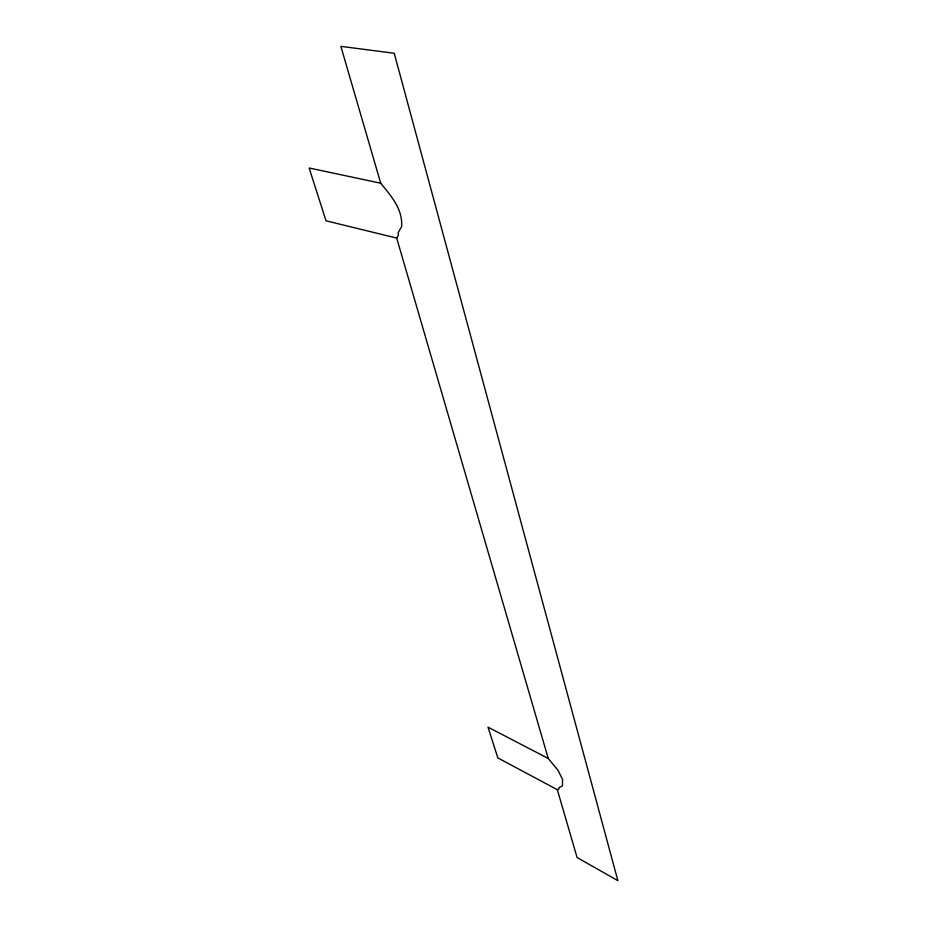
<?xml version="1.0" encoding="UTF-8"?>
<svg xmlns="http://www.w3.org/2000/svg" width="927" height="927" viewBox="0 0 927 927"><rect width="100%" height="100%" fill="white"/><g stroke="black" fill="none" stroke-linecap="round" stroke-linejoin="round"><path stroke-width="1.39" d="M548.239 758.448L396.698 238.088L398.413 235.157L398.181 232.596L401.611 226.698C402.955 209.143 390.939 195.782 380.719 183.21L340.858 46.35L394.23 53.268L617.869 880.65L577.092 857.545L557.336 789.711L497.845 757.915L488.008 727.162L548.239 758.448L557.938 770.244L562.538 779.329L562.446 785.899L559.051 787.579L559.039 788.877L557.336 789.711M380.719 183.21L309.131 167.996L326.026 220.8L396.698 238.088"/></g></svg>
